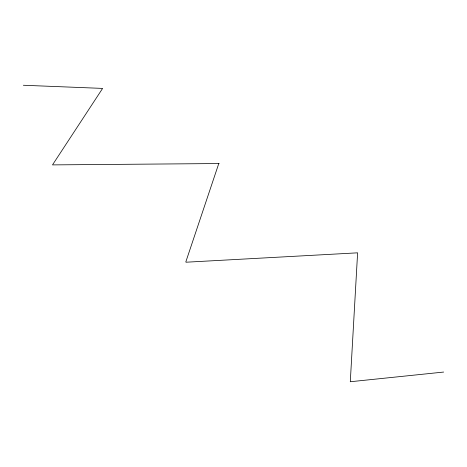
<?xml version="1.0" encoding="UTF-8"?>
<svg xmlns="http://www.w3.org/2000/svg" width="467" height="467" viewBox="0 0 467 467"><rect width="100%" height="100%" fill="white"/><g stroke="black" fill="none" stroke-linecap="round" stroke-linejoin="round"><path stroke-width="0.7" d="M185.796 261.958L218.842 163.357M443.65 372.059L350.291 381.743L357.611 252.828L186.14 262.209M219.134 163.543L52.502 164.898L102.606 88.409L23.35 85.257"/></g></svg>
